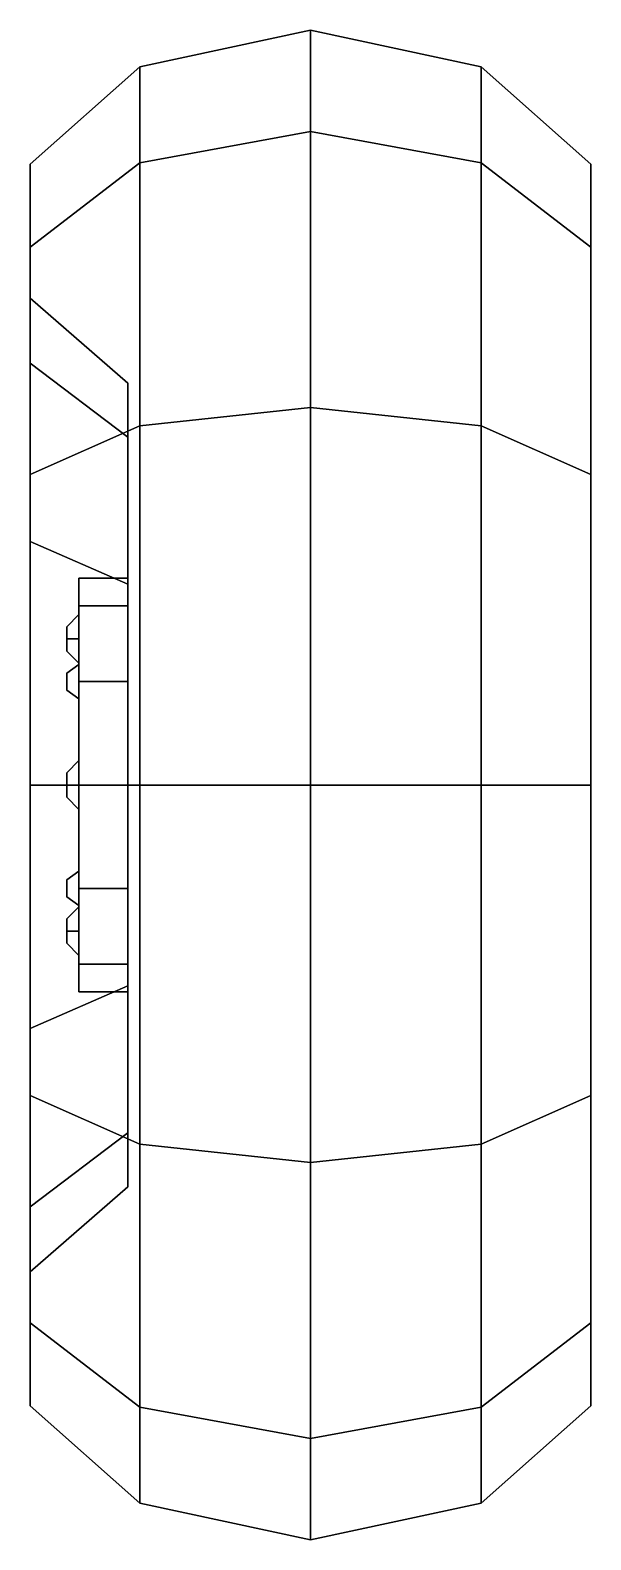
# Model space of a CAD drawing. Extents: x -1.22 to 1.22, y -0.62 to 0.62.
# Drawn here: x -1.22 to -0.76, y -0.62 to 0.62 of the extents above.
import ezdxf

# ---------------------------------------------------------------- set-up
doc = ezdxf.new("R2010")
doc.units = 0
doc.layers.add('WHEELS', color=2, linetype='CONTINUOUS')

msp = doc.modelspace()

# ---------------------------------------------------------------- linework, layer by layer
at = {"layer": 'WHEELS'}
for points in [[(-0.99, 0.5369, 0.31), (-0.99, 0.62), (-1.13, 0.59), (-1.13, 0.511, 0.295)], [(-0.99, 0.62), (-0.99, 0.5369, -0.31), (-1.13, 0.511, -0.295), (-1.13, 0.59)], [(-0.99, 0.62), (-0.99, 0.5369, 0.31), (-0.85, 0.511, 0.295), (-0.85, 0.59)], [(-0.99, 0.5369, -0.31), (-0.99, 0.62), (-0.85, 0.59), (-0.85, 0.511, -0.295)], [(-1.13, 0.511, 0.295), (-1.13, 0.59), (-1.22, 0.51), (-1.22, 0.4417, 0.255)], [(-1.13, 0.59), (-1.13, 0.511, -0.295), (-1.22, 0.4417, -0.255), (-1.22, 0.51)], [(-0.85, 0.59), (-0.85, 0.511, 0.295), (-0.76, 0.4417, 0.255), (-0.76, 0.51)], [(-0.85, 0.511, -0.295), (-0.85, 0.59), (-0.76, 0.51), (-0.76, 0.4417, -0.255)], [(-0.99, 0.31, 0.5369), (-0.99, 0.5369, 0.31), (-1.13, 0.511, 0.295), (-1.13, 0.295, 0.511)], [(-0.99, 0.5369, -0.31), (-0.99, 0.31, -0.5369), (-1.13, 0.295, -0.511), (-1.13, 0.511, -0.295)], [(-0.99, 0.5369, 0.31), (-0.99, 0.31, 0.5369), (-0.85, 0.295, 0.511), (-0.85, 0.511, 0.295)], [(-0.99, 0.31, -0.5369), (-0.99, 0.5369, -0.31), (-0.85, 0.511, -0.295), (-0.85, 0.295, -0.511)], [(-1.13, 0.295, 0.511), (-1.13, 0.511, 0.295), (-1.22, 0.4417, 0.255), (-1.22, 0.255, 0.4417)], [(-1.13, 0.511, -0.295), (-1.13, 0.295, -0.511), (-1.22, 0.255, -0.4417), (-1.22, 0.4417, -0.255)], [(-1.22, 0.4417, 0.255), (-1.22, 0.51), (-1.22, 0.4), (-1.22, 0.3464, 0.2)], [(-1.22, 0.51), (-1.22, 0.4417, -0.255), (-1.22, 0.3464, -0.2), (-1.22, 0.4)], [(-0.85, 0.511, 0.295), (-0.85, 0.295, 0.511), (-0.76, 0.255, 0.4417), (-0.76, 0.4417, 0.255)], [(-0.85, 0.295, -0.511), (-0.85, 0.511, -0.295), (-0.76, 0.4417, -0.255), (-0.76, 0.255, -0.4417)], [(-0.76, 0.4417, 0.255), (-0.76, -0.51), (-0.76, -0.4417, -0.255), (-0.76, 0.51)], [(-0.76, 0.51), (-0.76, -0.4417, -0.255), (-0.76, -0.255, -0.4417), (-0.76, 0.4417, -0.255)], [(-1.22, 0.255, 0.4417), (-1.22, 0.4417, 0.255), (-1.22, 0.3464, 0.2), (-1.22, 0.2, 0.3464)], [(-1.22, 0.4417, -0.255), (-1.22, 0.255, -0.4417), (-1.22, 0.2, -0.3464), (-1.22, 0.3464, -0.2)], [(-0.76, 0.255, 0.4417), (-0.76, -0.4417, 0.255), (-0.76, -0.51), (-0.76, 0.4417, 0.255)], [(-0.76, 0.4417, -0.255), (-0.76, -0.255, -0.4417), (-0.76, 0, -0.51), (-0.76, 0.255, -0.4417)], [(-1.22, 0.3464, 0.2), (-1.22, 0.4), (-1.14, 0.33), (-1.14, 0.2858, 0.165)], [(-1.22, 0.4), (-1.22, 0.3464, -0.2), (-1.14, 0.2858, -0.165), (-1.14, 0.33)], [(-1.22, 0.2, 0.3464), (-1.22, 0.3464, 0.2), (-1.14, 0.2858, 0.165), (-1.14, 0.165, 0.2858)], [(-1.22, 0.3464, -0.2), (-1.22, 0.2, -0.3464), (-1.14, 0.165, -0.2858), (-1.14, 0.2858, -0.165)], [(-1.14, 0.2858, 0.165), (-1.14, 0.33), (-1.14, 0.17), (-1.14, 0.1472, 0.085)], [(-1.14, 0.33), (-1.14, 0.2858, -0.165), (-1.14, 0.1472, -0.085), (-1.14, 0.17)], [(-0.99, 0.31, -0.5369), (-0.99, 0, -0.62), (-1.13, 0, -0.59), (-1.13, 0.295, -0.511)], [(-0.99, 0, 0.62), (-0.99, 0.31, 0.5369), (-1.13, 0.295, 0.511), (-1.13, 0, 0.59)], [(-0.99, 0.31, 0.5369), (-0.99, 0, 0.62), (-0.85, 0, 0.59), (-0.85, 0.295, 0.511)], [(-0.99, 0, -0.62), (-0.99, 0.31, -0.5369), (-0.85, 0.295, -0.511), (-0.85, 0, -0.59)], [(-1.13, 0, 0.59), (-1.13, 0.295, 0.511), (-1.22, 0.255, 0.4417), (-1.22, 0, 0.51)], [(-1.13, 0.295, -0.511), (-1.13, 0, -0.59), (-1.22, 0, -0.51), (-1.22, 0.255, -0.4417)], [(-1.14, 0.165, 0.2858), (-1.14, 0.2858, 0.165), (-1.14, 0.1472, 0.085), (-1.14, 0.085, 0.1472)], [(-1.14, 0.2858, -0.165), (-1.14, 0.165, -0.2858), (-1.14, 0.085, -0.1472), (-1.14, 0.1472, -0.085)], [(-0.85, 0.295, 0.511), (-0.85, 0, 0.59), (-0.76, 0, 0.51), (-0.76, 0.255, 0.4417)], [(-0.85, 0, -0.59), (-0.85, 0.295, -0.511), (-0.76, 0.255, -0.4417), (-0.76, 0, -0.51)], [(-1.22, 0, 0.51), (-1.22, 0.255, 0.4417), (-1.22, 0.2, 0.3464), (-1.22, 0, 0.4)], [(-1.22, 0.255, -0.4417), (-1.22, 0, -0.51), (-1.22, 0, -0.4), (-1.22, 0.2, -0.3464)], [(-0.76, 0, 0.51), (-0.76, -0.255, 0.4417), (-0.76, -0.4417, 0.255), (-0.76, 0.255, 0.4417)], [(-1.22, 0, 0.4), (-1.22, 0.2, 0.3464), (-1.14, 0.165, 0.2858), (-1.14, 0, 0.33)], [(-1.22, 0.2, -0.3464), (-1.22, 0, -0.4), (-1.14, 0, -0.33), (-1.14, 0.165, -0.2858)], [(-1.14, 0.1472, 0.085), (-1.14, 0.17), (-1.18, 0.17), (-1.18, 0.1472, 0.085)], [(-1.14, 0.17), (-1.14, 0.1472, -0.085), (-1.18, 0.1472, -0.085), (-1.18, 0.17)], [(-1.18, 0.1472, 0.085), (-1.18, 0.17), (-1.18, 0.14), (-1.18, 0.12, 0.02)], [(-1.18, 0.17), (-1.18, 0.1472, -0.085), (-1.18, 0.12, -0.02), (-1.18, 0.14)], [(-1.14, 0, 0.33), (-1.14, 0.165, 0.2858), (-1.14, 0.085, 0.1472), (-1.14, 0, 0.17)], [(-1.14, 0.165, -0.2858), (-1.14, 0, -0.33), (-1.14, 0, -0.17), (-1.14, 0.085, -0.1472)], [(-1.18, 0.14), (-1.18, 0.12, -0.02), (-1.19, 0.12, -0.01), (-1.19, 0.13)], [(-1.18, 0.12, 0.02), (-1.18, 0.14), (-1.19, 0.13), (-1.19, 0.12, 0.01)], [(-1.14, 0.085, 0.1472), (-1.14, 0.1472, 0.085), (-1.18, 0.1472, 0.085), (-1.18, 0.085, 0.1472)], [(-1.14, 0.1472, -0.085), (-1.14, 0.085, -0.1472), (-1.18, 0.085, -0.1472), (-1.18, 0.1472, -0.085)], [(-1.18, 0.085, 0.1472), (-1.18, 0.1472, 0.085), (-1.18, 0.099, 0.099)], [(-1.18, 0.1472, 0.085), (-1.18, 0.12, 0.02), (-1.18, 0.099, 0.0707)], [(-1.18, 0.1472, -0.085), (-1.18, 0.085, -0.1472), (-1.18, 0.099, -0.099)], [(-1.18, 0.1472, -0.085), (-1.18, 0.099, -0.099), (-1.18, 0.099, -0.0707), (-1.18, 0.12, -0.02)], [(-1.18, 0.099, 0.099), (-1.18, 0.1472, 0.085), (-1.18, 0.099, 0.0707)], [(-1.19, 0.13), (-1.19, 0.12, -0.01), (-1.19, 0.11), (-1.19, 0.12, 0.01)], [(-1.18, 0.1), (-1.18, 0.12, 0.02), (-1.19, 0.12, 0.01), (-1.19, 0.11)], [(-1.18, 0.12, -0.02), (-1.18, 0.1), (-1.19, 0.11), (-1.19, 0.12, -0.01)], [(-1.18, 0.099, 0.0707), (-1.18, 0.12, 0.02), (-1.18, 0.0707, 0.0707)], [(-1.18, 0.12, -0.02), (-1.18, 0.099, -0.0707), (-1.18, 0.0707, -0.0707), (-1.18, 0.1)], [(-1.18, 0.12, 0.02), (-1.18, 0.1), (-1.18, 0.0707, 0.0707)], [(-1.18, 0.1), (-1.18, 0.0707, -0.0707), (-1.18, 0, -0.1), (-1.18, 0.0707, 0.0707)], [(-1.18, 0.0707, 0.099), (-1.18, 0.099, 0.099), (-1.19, 0.0919, 0.0919), (-1.19, 0.0778, 0.0919)], [(-1.18, 0.099, 0.099), (-1.18, 0.099, 0.0707), (-1.19, 0.0919, 0.0778), (-1.19, 0.0919, 0.0919)], [(-1.18, 0.099, 0.0707), (-1.18, 0.0707, 0.0707), (-1.19, 0.0778, 0.0778), (-1.19, 0.0919, 0.0778)], [(-1.18, 0.0707, -0.0707), (-1.18, 0.099, -0.0707), (-1.19, 0.0919, -0.0778), (-1.19, 0.0778, -0.0778)], [(-1.18, 0.099, -0.099), (-1.18, 0.0707, -0.099), (-1.19, 0.0778, -0.0919), (-1.19, 0.0919, -0.0919)], [(-1.18, 0.099, -0.0707), (-1.18, 0.099, -0.099), (-1.19, 0.0919, -0.0919), (-1.19, 0.0919, -0.0778)], [(-1.19, 0.0778, 0.0919), (-1.19, 0.0919, 0.0919), (-1.19, 0.0919, 0.0778), (-1.19, 0.0778, 0.0778)], [(-1.19, 0.0919, -0.0778), (-1.19, 0.0919, -0.0919), (-1.19, 0.0778, -0.0919), (-1.19, 0.0778, -0.0778)], [(-1.18, 0.085, 0.1472), (-1.18, 0.099, 0.099), (-1.18, 0.0707, 0.099), (-1.18, 0.02, 0.12)], [(-1.18, 0.099, -0.099), (-1.18, 0.085, -0.1472), (-1.18, 0.0707, -0.099)], [(-1.18, 0.0707, 0.0707), (-1.18, 0.0707, 0.099), (-1.19, 0.0778, 0.0919), (-1.19, 0.0778, 0.0778)], [(-1.18, 0.0707, -0.099), (-1.18, 0.0707, -0.0707), (-1.19, 0.0778, -0.0778), (-1.19, 0.0778, -0.0919)], [(-1.14, 0, 0.17), (-1.14, 0.085, 0.1472), (-1.18, 0.085, 0.1472), (-1.18, 0, 0.17)], [(-1.14, 0.085, -0.1472), (-1.14, 0, -0.17), (-1.18, 0, -0.17), (-1.18, 0.085, -0.1472)], [(-1.18, 0, 0.17), (-1.18, 0.085, 0.1472), (-1.18, 0.02, 0.12), (-1.18, 0, 0.14)], [(-1.18, 0.085, -0.1472), (-1.18, 0.02, -0.12), (-1.18, 0.0707, -0.099)], [(-1.18, 0.085, -0.1472), (-1.18, 0, -0.17), (-1.18, 0, -0.14), (-1.18, 0.02, -0.12)], [(-1.18, 0.02, 0.12), (-1.18, 0.0707, 0.099), (-1.18, 0.0707, 0.0707), (-1.18, 0, 0.1)], [(-1.18, 0.0707, -0.099), (-1.18, 0.02, -0.12), (-1.18, 0.0707, -0.0707)], [(-1.18, 0.02, -0.12), (-1.18, 0, -0.1), (-1.18, 0.0707, -0.0707)], [(-1.18, 0.0707, 0.0707), (-1.18, 0, -0.1), (-1.18, -0.0707, -0.0707), (-1.18, 0, 0.1)], [(-1.18, 0, 0.14), (-1.18, 0.02, 0.12), (-1.19, 0.01, 0.12), (-1.19, 0, 0.13)], [(-1.18, 0.02, 0.12), (-1.18, 0, 0.1), (-1.19, 0, 0.11), (-1.19, 0.01, 0.12)], [(-1.18, 0, -0.1), (-1.18, 0.02, -0.12), (-1.19, 0.01, -0.12), (-1.19, 0, -0.11)], [(-1.18, 0.02, -0.12), (-1.18, 0, -0.14), (-1.19, 0, -0.13), (-1.19, 0.01, -0.12)], [(-1.22, -0.2, 0.3464), (-1.22, 0, 0.4), (-1.14, 0, 0.33), (-1.14, -0.165, 0.2858)], [(-1.22, 0, -0.4), (-1.22, -0.2, -0.3464), (-1.14, -0.165, -0.2858), (-1.14, 0, -0.33)], [(-1.13, 0, -0.59), (-1.13, -0.295, -0.511), (-1.22, -0.255, -0.4417), (-1.22, 0, -0.51)], [(-1.22, 0, -0.51), (-1.22, -0.255, -0.4417), (-1.22, -0.2, -0.3464), (-1.22, 0, -0.4)], [(-1.22, -0.255, 0.4417), (-1.22, 0, 0.51), (-1.22, 0, 0.4), (-1.22, -0.2, 0.3464)], [(-1.19, 0, 0.13), (-1.19, 0.01, 0.12), (-1.19, 0, 0.11), (-1.19, -0.01, 0.12)], [(-1.19, 0, -0.13), (-1.19, -0.01, -0.12), (-1.19, 0, -0.11), (-1.19, 0.01, -0.12)], [(-1.18, -0.02, 0.12), (-1.18, 0, 0.14), (-1.19, 0, 0.13), (-1.19, -0.01, 0.12)], [(-1.18, 0, 0.1), (-1.18, -0.02, 0.12), (-1.19, -0.01, 0.12), (-1.19, 0, 0.11)], [(-1.18, -0.02, -0.12), (-1.18, 0, -0.1), (-1.19, 0, -0.11), (-1.19, -0.01, -0.12)], [(-1.18, 0, -0.14), (-1.18, -0.02, -0.12), (-1.19, -0.01, -0.12), (-1.19, 0, -0.13)], [(-1.14, -0.085, 0.1472), (-1.14, 0, 0.17), (-1.18, 0, 0.17), (-1.18, -0.085, 0.1472)], [(-1.14, 0, -0.17), (-1.14, -0.085, -0.1472), (-1.18, -0.085, -0.1472), (-1.18, 0, -0.17)], [(-1.18, -0.085, 0.1472), (-1.18, 0, 0.17), (-1.18, 0, 0.14), (-1.18, -0.02, 0.12)], [(-1.18, -0.02, -0.12), (-1.18, -0.0707, -0.099), (-1.18, -0.0707, -0.0707), (-1.18, 0, -0.1)], [(-1.18, 0, -0.17), (-1.18, -0.085, -0.1472), (-1.18, -0.02, -0.12), (-1.18, 0, -0.14)], [(-1.18, -0.0707, 0.0707), (-1.18, -0.02, 0.12), (-1.18, 0, 0.1)], [(-1.18, 0, 0.1), (-1.18, -0.0707, -0.0707), (-1.18, -0.1), (-1.18, -0.0707, 0.0707)], [(-1.14, 0, -0.33), (-1.14, -0.165, -0.2858), (-1.14, -0.085, -0.1472), (-1.14, 0, -0.17)], [(-1.14, -0.165, 0.2858), (-1.14, 0, 0.33), (-1.14, 0, 0.17), (-1.14, -0.085, 0.1472)], [(-0.99, -0.31, 0.5369), (-0.99, 0, 0.62), (-1.13, 0, 0.59), (-1.13, -0.295, 0.511)], [(-0.99, 0, -0.62), (-0.99, -0.31, -0.5369), (-1.13, -0.295, -0.511), (-1.13, 0, -0.59)], [(-0.99, 0, 0.62), (-0.99, -0.31, 0.5369), (-0.85, -0.295, 0.511), (-0.85, 0, 0.59)], [(-0.85, 0, 0.59), (-0.85, -0.295, 0.511), (-0.76, -0.255, 0.4417), (-0.76, 0, 0.51)], [(-1.13, -0.295, 0.511), (-1.13, 0, 0.59), (-1.22, 0, 0.51), (-1.22, -0.255, 0.4417)], [(-0.99, -0.31, -0.5369), (-0.99, 0, -0.62), (-0.85, 0, -0.59), (-0.85, -0.295, -0.511)], [(-0.85, -0.295, -0.511), (-0.85, 0, -0.59), (-0.76, 0, -0.51), (-0.76, -0.255, -0.4417)], [(-1.18, -0.085, -0.1472), (-1.18, -0.099, -0.099), (-1.18, -0.0707, -0.099), (-1.18, -0.02, -0.12)], [(-1.18, -0.0707, 0.099), (-1.18, -0.02, 0.12), (-1.18, -0.0707, 0.0707)], [(-1.18, -0.085, 0.1472), (-1.18, -0.02, 0.12), (-1.18, -0.0707, 0.099)], [(-1.18, -0.0707, -0.0707), (-1.18, -0.0707, -0.099), (-1.19, -0.0778, -0.0919), (-1.19, -0.0778, -0.0778)], [(-1.18, -0.099, -0.0707), (-1.18, -0.0707, -0.0707), (-1.19, -0.0778, -0.0778), (-1.19, -0.0919, -0.0778)], [(-1.18, -0.0707, -0.099), (-1.18, -0.099, -0.099), (-1.19, -0.0919, -0.0919), (-1.19, -0.0778, -0.0919)], [(-1.18, -0.0707, 0.0707), (-1.18, -0.099, 0.0707), (-1.19, -0.0919, 0.0778), (-1.19, -0.0778, 0.0778)], [(-1.18, -0.0707, 0.099), (-1.18, -0.0707, 0.0707), (-1.19, -0.0778, 0.0778), (-1.19, -0.0778, 0.0919)], [(-1.18, -0.099, 0.099), (-1.18, -0.0707, 0.099), (-1.19, -0.0778, 0.0919), (-1.19, -0.0919, 0.0919)], [(-1.18, -0.099, -0.0707), (-1.18, -0.12, -0.02), (-1.18, -0.0707, -0.0707)], [(-1.18, -0.12, 0.02), (-1.18, -0.099, 0.0707), (-1.18, -0.0707, 0.0707), (-1.18, -0.1)], [(-1.18, -0.099, 0.099), (-1.18, -0.085, 0.1472), (-1.18, -0.0707, 0.099)], [(-1.18, -0.0707, -0.0707), (-1.18, -0.12, -0.02), (-1.18, -0.1)], [(-1.19, -0.0778, -0.0919), (-1.19, -0.0919, -0.0919), (-1.19, -0.0919, -0.0778), (-1.19, -0.0778, -0.0778)], [(-1.19, -0.0919, 0.0778), (-1.19, -0.0919, 0.0919), (-1.19, -0.0778, 0.0919), (-1.19, -0.0778, 0.0778)], [(-1.14, -0.1472, 0.085), (-1.14, -0.085, 0.1472), (-1.18, -0.085, 0.1472), (-1.18, -0.1472, 0.085)], [(-1.14, -0.085, -0.1472), (-1.14, -0.1472, -0.085), (-1.18, -0.1472, -0.085), (-1.18, -0.085, -0.1472)], [(-1.18, -0.085, -0.1472), (-1.18, -0.1472, -0.085), (-1.18, -0.099, -0.099)], [(-1.18, -0.1472, 0.085), (-1.18, -0.085, 0.1472), (-1.18, -0.099, 0.099)], [(-1.14, -0.165, -0.2858), (-1.14, -0.2858, -0.165), (-1.14, -0.1472, -0.085), (-1.14, -0.085, -0.1472)], [(-1.14, -0.2858, 0.165), (-1.14, -0.165, 0.2858), (-1.14, -0.085, 0.1472), (-1.14, -0.1472, 0.085)], [(-1.18, -0.099, -0.099), (-1.18, -0.099, -0.0707), (-1.19, -0.0919, -0.0778), (-1.19, -0.0919, -0.0919)], [(-1.18, -0.099, 0.0707), (-1.18, -0.099, 0.099), (-1.19, -0.0919, 0.0919), (-1.19, -0.0919, 0.0778)], [(-1.18, -0.1472, -0.085), (-1.18, -0.12, -0.02), (-1.18, -0.099, -0.0707)], [(-1.18, -0.1472, 0.085), (-1.18, -0.099, 0.099), (-1.18, -0.099, 0.0707), (-1.18, -0.12, 0.02)], [(-1.18, -0.1472, -0.085), (-1.18, -0.099, -0.0707), (-1.18, -0.099, -0.099)], [(-1.18, -0.1), (-1.18, -0.12, -0.02), (-1.19, -0.12, -0.01), (-1.19, -0.11)], [(-1.18, -0.12, 0.02), (-1.18, -0.1), (-1.19, -0.11), (-1.19, -0.12, 0.01)], [(-1.19, -0.13), (-1.19, -0.12, 0.01), (-1.19, -0.11), (-1.19, -0.12, -0.01)], [(-1.18, -0.14), (-1.18, -0.12, 0.02), (-1.19, -0.12, 0.01), (-1.19, -0.13)], [(-1.18, -0.12, -0.02), (-1.18, -0.14), (-1.19, -0.13), (-1.19, -0.12, -0.01)], [(-1.18, -0.1472, -0.085), (-1.18, -0.17), (-1.18, -0.14), (-1.18, -0.12, -0.02)], [(-1.18, -0.17), (-1.18, -0.1472, 0.085), (-1.18, -0.12, 0.02), (-1.18, -0.14)], [(-1.14, -0.17), (-1.14, -0.1472, 0.085), (-1.18, -0.1472, 0.085), (-1.18, -0.17)], [(-1.14, -0.1472, -0.085), (-1.14, -0.17), (-1.18, -0.17), (-1.18, -0.1472, -0.085)], [(-1.14, -0.2858, -0.165), (-1.14, -0.33), (-1.14, -0.17), (-1.14, -0.1472, -0.085)], [(-1.14, -0.33), (-1.14, -0.2858, 0.165), (-1.14, -0.1472, 0.085), (-1.14, -0.17)], [(-1.22, -0.3464, 0.2), (-1.22, -0.2, 0.3464), (-1.14, -0.165, 0.2858), (-1.14, -0.2858, 0.165)], [(-1.22, -0.2, -0.3464), (-1.22, -0.3464, -0.2), (-1.14, -0.2858, -0.165), (-1.14, -0.165, -0.2858)], [(-1.22, -0.255, -0.4417), (-1.22, -0.4417, -0.255), (-1.22, -0.3464, -0.2), (-1.22, -0.2, -0.3464)], [(-1.22, -0.4417, 0.255), (-1.22, -0.255, 0.4417), (-1.22, -0.2, 0.3464), (-1.22, -0.3464, 0.2)], [(-1.13, -0.511, 0.295), (-1.13, -0.295, 0.511), (-1.22, -0.255, 0.4417), (-1.22, -0.4417, 0.255)], [(-1.13, -0.295, -0.511), (-1.13, -0.511, -0.295), (-1.22, -0.4417, -0.255), (-1.22, -0.255, -0.4417)], [(-0.85, -0.295, 0.511), (-0.85, -0.511, 0.295), (-0.76, -0.4417, 0.255), (-0.76, -0.255, 0.4417)], [(-0.85, -0.511, -0.295), (-0.85, -0.295, -0.511), (-0.76, -0.255, -0.4417), (-0.76, -0.4417, -0.255)], [(-1.22, -0.4), (-1.22, -0.3464, 0.2), (-1.14, -0.2858, 0.165), (-1.14, -0.33)], [(-1.22, -0.3464, -0.2), (-1.22, -0.4), (-1.14, -0.33), (-1.14, -0.2858, -0.165)], [(-0.99, -0.5369, 0.31), (-0.99, -0.31, 0.5369), (-1.13, -0.295, 0.511), (-1.13, -0.511, 0.295)], [(-0.99, -0.31, -0.5369), (-0.99, -0.5369, -0.31), (-1.13, -0.511, -0.295), (-1.13, -0.295, -0.511)], [(-0.99, -0.31, 0.5369), (-0.99, -0.5369, 0.31), (-0.85, -0.511, 0.295), (-0.85, -0.295, 0.511)], [(-0.99, -0.5369, -0.31), (-0.99, -0.31, -0.5369), (-0.85, -0.295, -0.511), (-0.85, -0.511, -0.295)], [(-1.22, -0.4417, -0.255), (-1.22, -0.51), (-1.22, -0.4), (-1.22, -0.3464, -0.2)], [(-1.22, -0.51), (-1.22, -0.4417, 0.255), (-1.22, -0.3464, 0.2), (-1.22, -0.4)], [(-1.13, -0.59), (-1.13, -0.511, 0.295), (-1.22, -0.4417, 0.255), (-1.22, -0.51)], [(-1.13, -0.511, -0.295), (-1.13, -0.59), (-1.22, -0.51), (-1.22, -0.4417, -0.255)], [(-0.85, -0.511, 0.295), (-0.85, -0.59), (-0.76, -0.51), (-0.76, -0.4417, 0.255)], [(-0.85, -0.59), (-0.85, -0.511, -0.295), (-0.76, -0.4417, -0.255), (-0.76, -0.51)], [(-0.99, -0.62), (-0.99, -0.5369, 0.31), (-1.13, -0.511, 0.295), (-1.13, -0.59)], [(-0.99, -0.5369, -0.31), (-0.99, -0.62), (-1.13, -0.59), (-1.13, -0.511, -0.295)], [(-0.99, -0.5369, 0.31), (-0.99, -0.62), (-0.85, -0.59), (-0.85, -0.511, 0.295)], [(-0.99, -0.62), (-0.99, -0.5369, -0.31), (-0.85, -0.511, -0.295), (-0.85, -0.59)]]:
    msp.add_3dface(points, dxfattribs=at)

doc.saveas('drawing.dxf')
